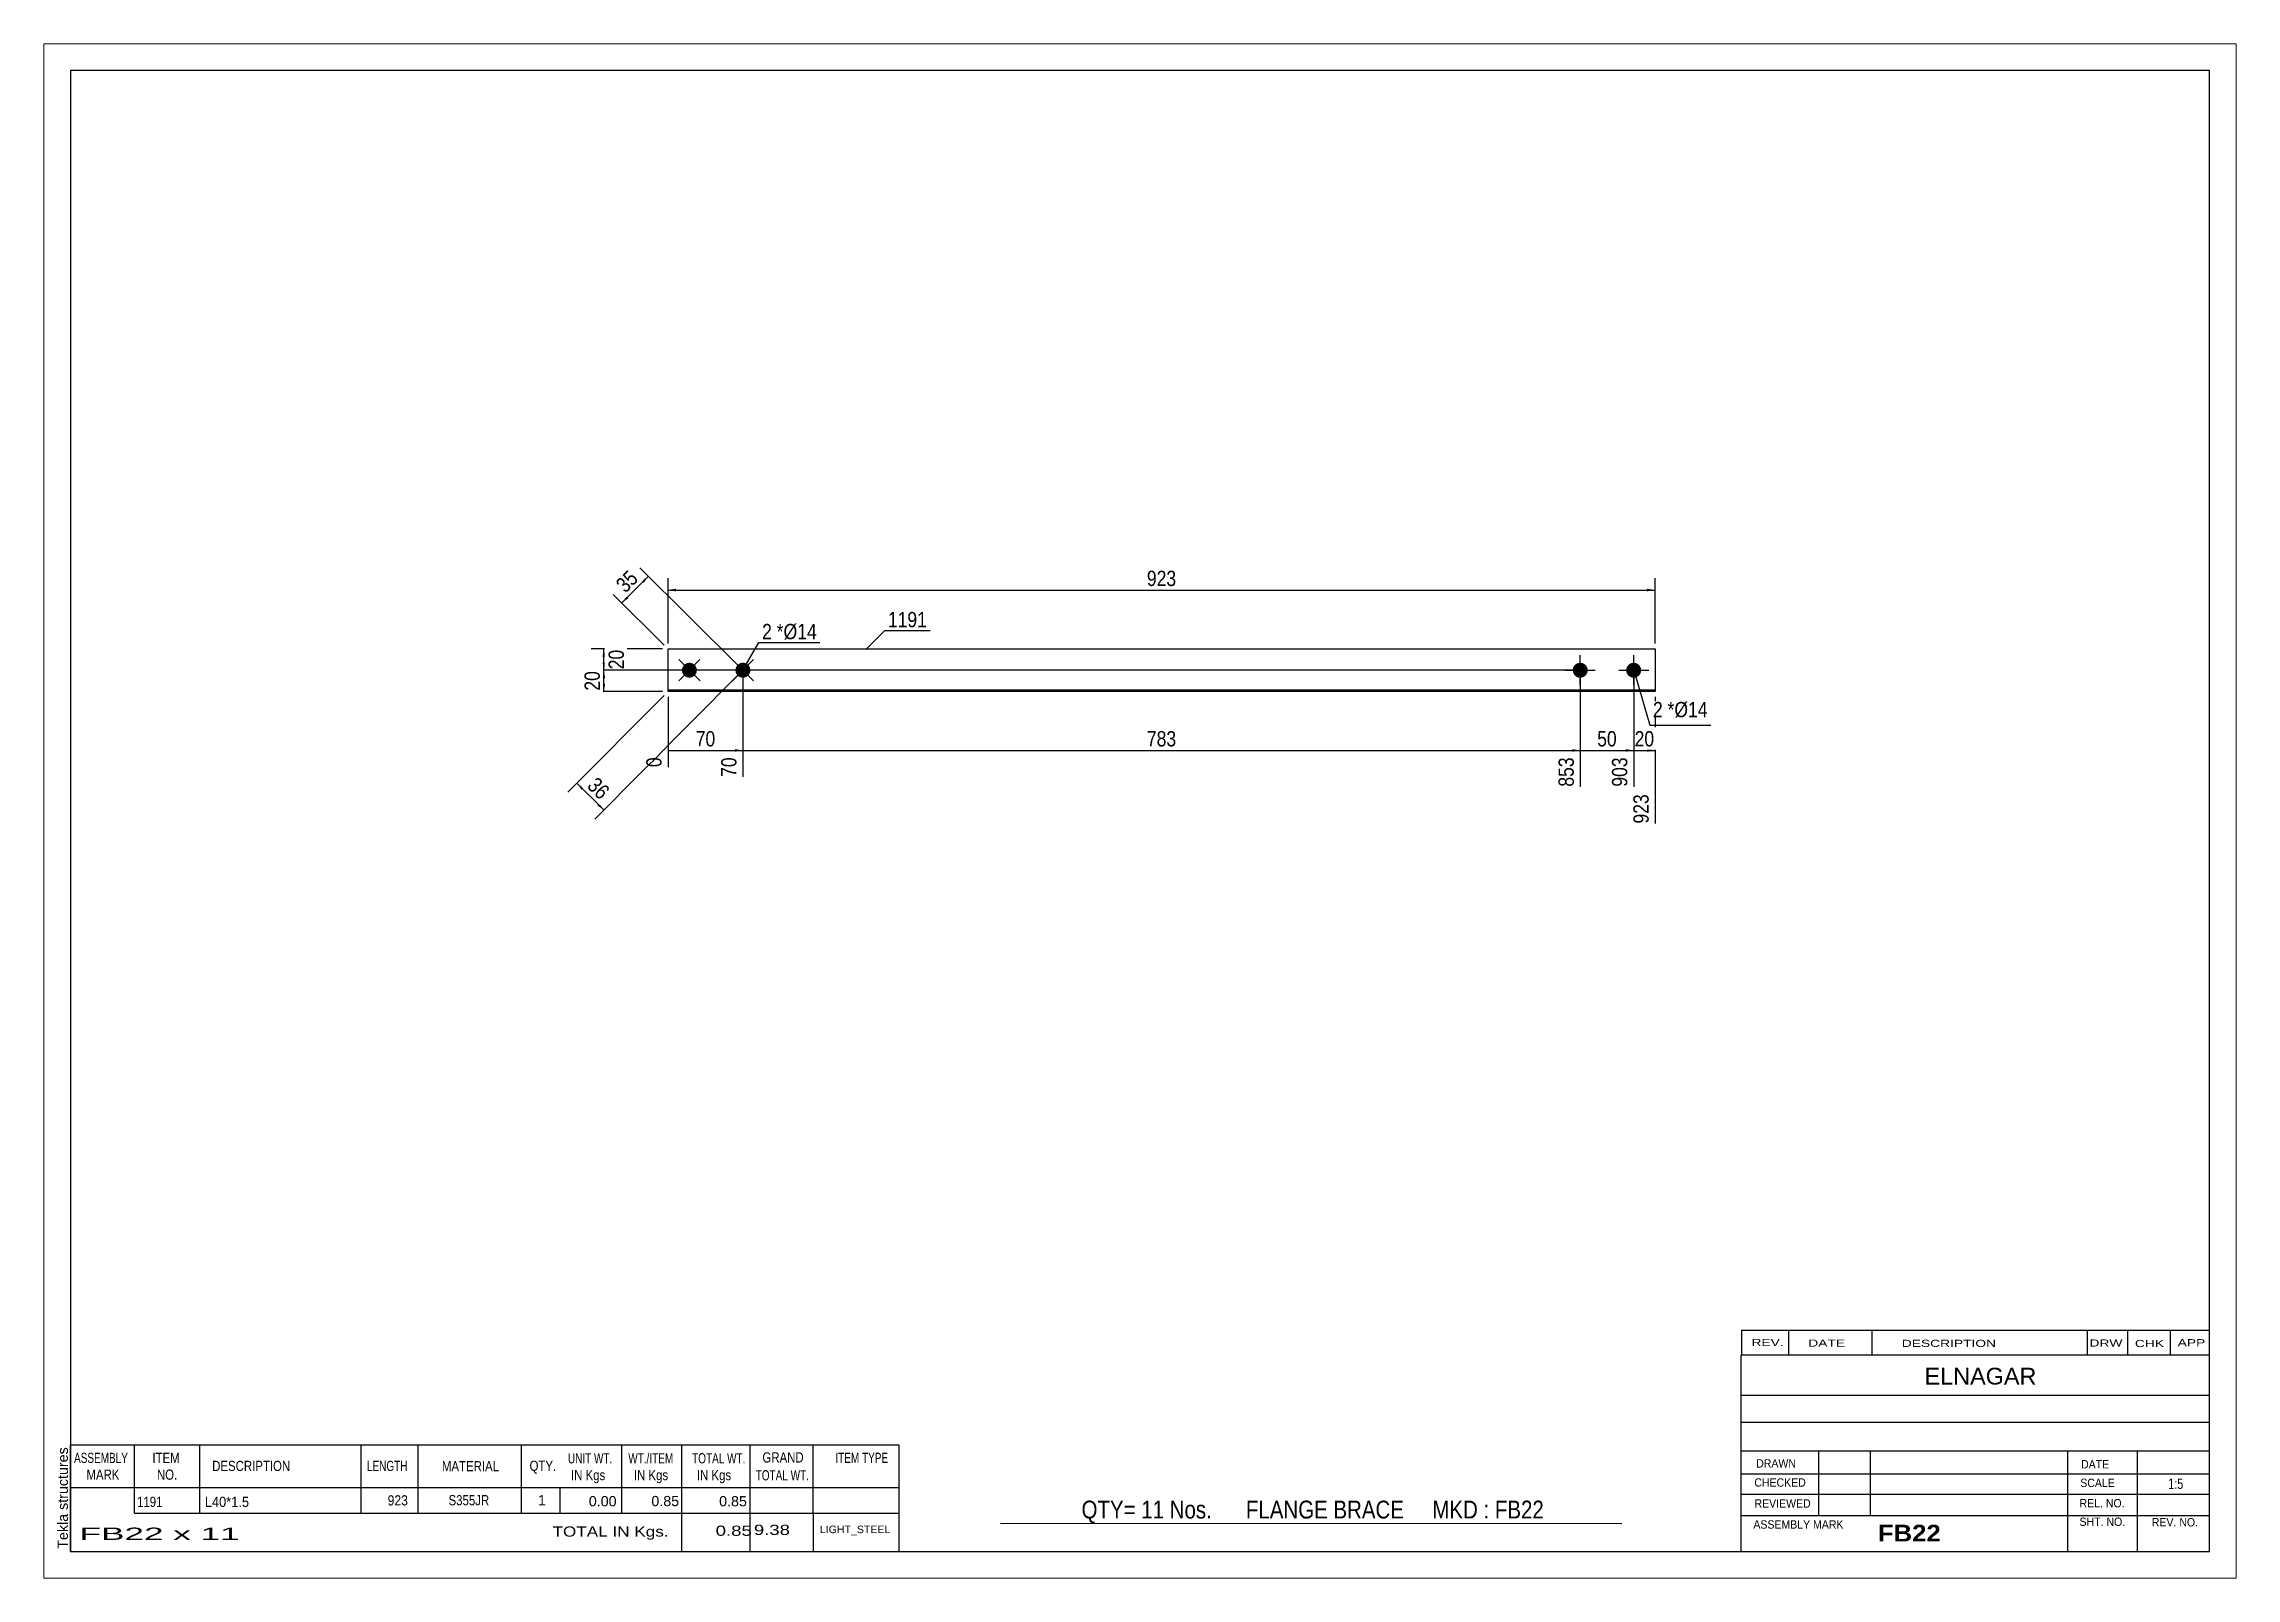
# Paper-space layout 'Layout1' of a CAD drawing. Header units: millimetres. Extents: x 0 to 410, y 0 to 287.
# The model-space entities are those that its viewports show. They can reach past a viewport. Long polylines and large blocks are cut down to what shows.
import ezdxf

# ---------------------------------------------------------------- set-up
doc = ezdxf.new("R2010")
doc.units = ezdxf.units.MM
doc.layers.add('Viewport layer', color=7, linetype='Continuous', plot=False)
doc.styles.add('Arial', font='ARIAL.TTF', dxfattribs={"height": 0.2})
doc.styles.add('Arial Bold', font='ARIALBD.TTF', dxfattribs={"height": 0.2})
doc.styles.add('Arial Narrow', font='ARIALN.TTF', dxfattribs={"height": 0.2})

# ---------------------------------------------------------------- blocks, each defined once
blk = doc.blocks.new('Unknown-629079778-1528')
at = {"color": 5, "linetype": 'Continuous'}
for p, q in [((405, 282), (5, 282)), ((5, 282), (5, 5)), ((405, 5), (405, 282)), ((5, 5), (405, 5))]:
    blk.add_line(p, q, dxfattribs=at)
at = {"color": 174, "linetype": 'Continuous', "style": 'Arial'}
blk.add_text('Tekla structures', height=1.9102, rotation=90, dxfattribs=at).set_placement((4.5, 5.5))
blk = doc.blocks.new('Part-629079778-1227 - 1212')
at = {"color": 2, "linetype": 'Continuous'}
for p, q in [((116.73, 165.83), (116.73, 173.83)), ((116.73, 173.83), (301.33, 173.83)), ((301.33, 173.83), (301.33, 165.83)), ((301.33, 166.13), (116.73, 166.13)), ((301.33, 165.83), (116.73, 165.83))]:
    blk.add_line(p, q, dxfattribs=at)
blk = doc.blocks.new('Bolt-629079778-1228 - 1212')
at = {"linetype": 'Continuous'}
for points in [[(287.33, 171.23, -1), (287.33, 168.43, -1)], [(297.33, 171.23, -1), (297.33, 168.43, -1)]]:
    blk.add_hatch(color=3, dxfattribs=at).paths.add_polyline_path(points)
at = {"color": 3, "linetype": 'Continuous'}
for p, q in [((287.33, 167.03), (287.33, 172.63)), ((297.33, 167.03), (297.33, 172.63)), ((284.53, 169.83), (290.13, 169.83)), ((294.53, 169.83), (300.13, 169.83))]:
    blk.add_line(p, q, dxfattribs=at)
blk = doc.blocks.new('Bolt-629079778-1229 - 1212')
at = {"linetype": 'Continuous'}
blk.add_hatch(color=3, dxfattribs=at).paths.add_polyline_path([(129.74, 170.82, -1), (131.73, 168.85, -1)])
at = {"color": 3, "linetype": 'Continuous'}
for p, q in [((132.72, 167.86), (128.75, 171.81)), ((128.76, 167.85), (132.71, 171.82))]:
    blk.add_line(p, q, dxfattribs=at)
blk = doc.blocks.new('Bolt-629079778-1230 - 1212')
at = {"linetype": 'Continuous'}
blk.add_hatch(color=3, dxfattribs=at).paths.add_polyline_path([(119.74, 170.82, -1), (121.73, 168.85, -1)])
at = {"color": 3, "linetype": 'Continuous'}
for p, q in [((122.72, 167.86), (118.75, 171.81)), ((118.76, 167.85), (122.71, 171.82))]:
    blk.add_line(p, q, dxfattribs=at)
blk = doc.blocks.new('StraightDimension-629079778-1237 - 1212')
at = {"linetype": 'Continuous'}
blk.add_hatch(color=7, dxfattribs=at).paths.add_polyline_path([(299.83, 155.08), (301.33, 154.83), (299.83, 154.58)])
at = {"color": 7, "linetype": 'Continuous'}
for p, q in [((297.33, 168.83), (297.33, 148.05)), ((301.33, 164.83), (301.33, 141.15)), ((297.33, 154.83), (301.33, 154.83))]:
    blk.add_line(p, q, dxfattribs=at)
at = {"color": 0}
blk.add_wipeout([(301.76, 154.98), (301.76, 159.18), (296.9, 159.18), (296.9, 154.98)], dxfattribs=at)
at = {"color": 0, "linetype": 'Continuous'}
blk.add_wipeout([(300.73, 147.23), (296.53, 147.23), (296.53, 140.55), (300.73, 140.55)], dxfattribs=at)
at = {"color": 3, "style": 'Arial Narrow'}
blk.add_text('20', height=2.863, dxfattribs=at).set_placement((297.5, 155.58))
at = {"color": 3, "linetype": 'Continuous', "style": 'Arial Narrow'}
blk.add_text('923', height=2.863, rotation=90.0002, dxfattribs=at).set_placement((300.13, 141.15))
blk = doc.blocks.new('StraightDimension-629079778-1238 - 1212')
at = {"linetype": 'Continuous'}
blk.add_hatch(color=7, dxfattribs=at).paths.add_polyline_path([(295.83, 155.08), (297.33, 154.83), (295.83, 154.58)])
at = {"color": 7, "linetype": 'Continuous'}
for p, q in [((287.33, 168.83), (287.33, 148.05)), ((297.33, 168.83), (297.33, 148.05)), ((287.33, 154.83), (297.33, 154.83))]:
    blk.add_line(p, q, dxfattribs=at)
at = {"color": 0}
blk.add_wipeout([(294.76, 154.98), (294.76, 159.18), (289.9, 159.18), (289.9, 154.98)], dxfattribs=at)
at = {"color": 0, "linetype": 'Continuous'}
blk.add_wipeout([(296.73, 154.13), (292.53, 154.13), (292.53, 147.45), (296.73, 147.45)], dxfattribs=at)
at = {"color": 3, "style": 'Arial Narrow'}
blk.add_text('50', height=2.863, dxfattribs=at).set_placement((290.5, 155.58))
at = {"color": 3, "linetype": 'Continuous', "style": 'Arial Narrow'}
blk.add_text('903', height=2.863, rotation=90.0002, dxfattribs=at).set_placement((296.13, 148.05))
blk = doc.blocks.new('StraightDimension-629079778-1239 - 1212')
at = {"linetype": 'Continuous'}
blk.add_hatch(color=7, dxfattribs=at).paths.add_polyline_path([(285.83, 155.08), (287.33, 154.83), (285.83, 154.58)])
at = {"color": 7, "linetype": 'Continuous'}
for p, q in [((130.73, 168.83), (130.73, 149.88)), ((287.33, 168.83), (287.33, 148.05)), ((130.73, 154.83), (287.33, 154.83))]:
    blk.add_line(p, q, dxfattribs=at)
at = {"color": 0}
blk.add_wipeout([(212.37, 154.98), (212.37, 159.18), (205.69, 159.18), (205.69, 154.98)], dxfattribs=at)
at = {"color": 0, "linetype": 'Continuous'}
blk.add_wipeout([(286.73, 154.13), (282.53, 154.13), (282.53, 147.45), (286.73, 147.45)], dxfattribs=at)
at = {"color": 3, "style": 'Arial Narrow'}
blk.add_text('783', height=2.863, dxfattribs=at).set_placement((206.29, 155.58))
at = {"color": 3, "linetype": 'Continuous', "style": 'Arial Narrow'}
blk.add_text('853', height=2.863, rotation=90.0002, dxfattribs=at).set_placement((286.13, 148.05))
blk = doc.blocks.new('StraightDimension-629079778-1240 - 1212')
at = {"linetype": 'Continuous'}
blk.add_hatch(color=7, dxfattribs=at).paths.add_polyline_path([(129.23, 155.08), (130.73, 154.83), (129.23, 154.58)])
at = {"color": 7, "linetype": 'Continuous'}
for p, q in [((130.73, 168.83), (130.73, 149.88)), ((116.73, 164.83), (116.73, 151.71)), ((116.73, 154.83), (130.73, 154.83))]:
    blk.add_line(p, q, dxfattribs=at)
at = {"color": 0}
blk.add_wipeout([(126.16, 154.98), (126.16, 159.18), (121.31, 159.18), (121.31, 154.98)], dxfattribs=at)
at = {"color": 0, "linetype": 'Continuous'}
blk.add_wipeout([(116.13, 154.13), (111.93, 154.13), (111.93, 151.11), (116.13, 151.11)], dxfattribs=at)
at = {"color": 3, "linetype": 'Continuous', "style": 'Arial Narrow'}
blk.add_text('0', height=2.86, rotation=90.0002, dxfattribs=at).set_placement((115.53, 151.71))
at = {"color": 0, "linetype": 'Continuous'}
blk.add_wipeout([(130.13, 154.13), (125.93, 154.13), (125.93, 149.28), (130.13, 149.28)], dxfattribs=at)
at = {"color": 3, "style": 'Arial Narrow'}
blk.add_text('70', height=2.863, dxfattribs=at).set_placement((121.91, 155.58))
at = {"color": 3, "linetype": 'Continuous', "style": 'Arial Narrow'}
blk.add_text('70', height=2.863, rotation=90.0002, dxfattribs=at).set_placement((129.53, 149.88))
blk = doc.blocks.new('StraightDimension-629079778-1254 - 1212')
at = {"linetype": 'Continuous'}
for points in [[(118.23, 184.58), (116.73, 184.83), (118.23, 185.08)], [(299.83, 185.08), (301.33, 184.83), (299.83, 184.58)]]:
    blk.add_hatch(color=7, dxfattribs=at).paths.add_polyline_path(points)
at = {"color": 7, "linetype": 'Continuous'}
for p, q in [((116.73, 174.83), (116.73, 187.08)), ((116.73, 184.83), (301.33, 184.83)), ((301.33, 174.83), (301.33, 187.08))]:
    blk.add_line(p, q, dxfattribs=at)
at = {"color": 0}
blk.add_wipeout([(212.37, 184.98), (212.37, 189.18), (205.69, 189.18), (205.69, 184.98)], dxfattribs=at)
at = {"color": 3, "style": 'Arial Narrow'}
blk.add_text('923', height=2.863, dxfattribs=at).set_placement((206.29, 185.58))
blk = doc.blocks.new('StraightDimension-629079778-1258 - 1212')
at = {"linetype": 'Continuous'}
for points in [[(111.83, 186.53), (113.06, 187.41), (112.18, 186.17)], [(109.33, 183.31), (108.1, 182.42), (108.98, 183.66)]]:
    blk.add_hatch(color=7, dxfattribs=at).paths.add_polyline_path(points)
at = {"color": 7, "linetype": 'Continuous'}
for p, q in [((130.03, 170.54), (111.47, 189)), ((108.1, 182.42), (113.06, 187.41)), ((116.03, 174.54), (106.5, 184.01))]:
    blk.add_line(p, q, dxfattribs=at)
at = {"color": 0}
blk.add_wipeout([(112.19, 186.75), (109.21, 189.71), (105.79, 186.26), (108.76, 183.3)], dxfattribs=at)
at = {"color": 3, "style": 'Arial Narrow'}
blk.add_text('35', height=2.863, rotation=45.1491, dxfattribs=at).set_placement((108.76, 184.15))
blk = doc.blocks.new('StraightDimension-629079778-1264 - 1212')
at = {"linetype": 'Continuous'}
for points in [[(100.58, 147.47), (99.69, 148.7), (100.93, 147.82)], [(103.84, 144.93), (104.73, 143.69), (103.49, 144.57)]]:
    blk.add_hatch(color=7, dxfattribs=at).paths.add_polyline_path(points)
at = {"color": 7, "linetype": 'Continuous'}
for p, q in [((130.03, 169.13), (103.04, 141.99)), ((116.03, 165.13), (98, 147)), ((99.69, 148.7), (104.73, 143.69))]:
    blk.add_line(p, q, dxfattribs=at)
at = {"color": 0}
blk.add_wipeout([(104.04, 144.59), (107, 147.57), (103.56, 150.99), (100.6, 148.02)], dxfattribs=at)
at = {"color": 3, "style": 'Arial Narrow'}
blk.add_text('36', height=2.863, rotation=-44.8511, dxfattribs=at).set_placement((101.44, 148.02))
blk = doc.blocks.new('StraightDimension-629079778-1270 - 1212')
at = {"linetype": 'Continuous'}
for points in [[(104.48, 172.33), (104.73, 173.83), (104.98, 172.33)], [(104.98, 171.33), (104.73, 169.83), (104.48, 171.33)]]:
    blk.add_hatch(color=7, dxfattribs=at).paths.add_polyline_path(points)
at = {"color": 7, "linetype": 'Continuous'}
for p, q in [((115.73, 173.83), (102.33, 173.83)), ((104.73, 169.83), (104.73, 173.83)), ((286.33, 169.83), (102.33, 169.83))]:
    blk.add_line(p, q, dxfattribs=at)
at = {"color": 0}
blk.add_wipeout([(109.08, 174.26), (104.88, 174.26), (104.88, 169.41), (109.08, 169.41)], dxfattribs=at)
at = {"color": 3, "style": 'Arial Narrow'}
blk.add_text('20', height=2.863, rotation=90.0002, dxfattribs=at).set_placement((108.48, 170.01))
blk = doc.blocks.new('StraightDimension-629079778-1271 - 1212')
at = {"linetype": 'Continuous'}
for points in [[(104.48, 168.33), (104.73, 169.83), (104.98, 168.33)], [(104.98, 167.33), (104.73, 165.83), (104.48, 167.33)]]:
    blk.add_hatch(color=7, dxfattribs=at).paths.add_polyline_path(points)
at = {"color": 7, "linetype": 'Continuous'}
for p, q in [((286.33, 169.83), (102.48, 169.83)), ((104.73, 165.83), (104.73, 169.83)), ((115.73, 165.83), (102.48, 165.83))]:
    blk.add_line(p, q, dxfattribs=at)
at = {"color": 0}
blk.add_wipeout([(104.58, 170.26), (100.38, 170.26), (100.38, 165.41), (104.58, 165.41)], dxfattribs=at)
at = {"color": 3, "style": 'Arial Narrow'}
blk.add_text('20', height=2.863, rotation=90.0002, dxfattribs=at).set_placement((103.98, 166.01))
blk = doc.blocks.new('CBS_BOM-629079778-1541')
at = {"color": 7, "linetype": 'Continuous'}
for p, q in [((4.97, 16.97), (4.97, 24.97)), ((4.97, 24.97), (159.89, 24.97)), ((16.97, 16.97), (16.97, 24.97)), ((29.16, 16.97), (29.16, 24.97)), ((59.32, 16.97), (59.32, 24.97)), ((70, 16.97), (70, 24.97)), ((89.32, 16.97), (89.32, 24.97)), ((108.12, 16.97), (108.12, 24.97)), ((119.33, 16.97), (119.33, 24.97)), ((132.12, 16.97), (132.12, 24.97)), ((143.87, 16.97), (143.87, 24.97)), ((159.89, 24.96), (159.89, 16.98)), ((4.97, 16.97), (159.89, 16.97)), ((4.97, 12.17), (4.97, 16.97)), ((16.97, 12.17), (16.97, 16.97)), ((29.16, 12.17), (29.16, 16.97)), ((59.32, 12.17), (59.32, 16.97)), ((70, 12.17), (70, 16.97)), ((89.32, 12.17), (89.32, 16.97)), ((96.58, 12.17), (96.58, 16.97)), ((108.12, 12.17), (108.12, 16.97)), ((119.33, 12.17), (119.33, 16.97)), ((132.12, 12.17), (132.12, 16.97)), ((143.89, 12.17), (143.89, 16.97)), ((159.89, 16.97), (159.89, 12.17)), ((4.97, 4.97), (4.97, 12.15)), ((16.97, 12.17), (159.89, 12.17)), ((119.33, 4.97), (119.33, 12.15)), ((132.12, 4.97), (132.12, 12.15)), ((143.93, 4.97), (143.93, 12.15)), ((159.89, 12.17), (159.89, 4.97)), ((4.97, 4.97), (159.89, 4.97))]:
    blk.add_line(p, q, dxfattribs=at)
at = {"color": 3, "linetype": 'Continuous', "style": 'Arial'}
for s, height, width, p in [('ASSEMBLY', 1.91, 0.7, (5.65, 21.54)), ('ITEM', 1.91, 0.8, (20.3, 21.54)), ('DESCRIPTION', 1.9102, 0.8, (31.48, 20.04)), ('LENGTH', 1.91, 0.7, (60.43, 20.04)), ('MATERIAL', 1.91, 0.8, (74.45, 19.99)), ('QTY.', 1.91, 0.8, (90.84, 20.07)), ('UNIT WT.', 1.91, 0.7, (98.01, 21.47)), ('WT./ITEM', 1.91, 0.7, (109.3, 21.47)), ('TOTAL WT.', 1.91, 0.7, (121.24, 21.47)), ('GRAND', 1.91, 0.8, (134.39, 21.63)), ('ITEM TYPE', 1.91, 0.7, (148.03, 21.55)), ('MARK', 1.91, 0.8, (7.97, 18.41)), ('NO.', 1.91, 0.8, (21.15, 18.41)), ('IN Kgs', 1.91, 0.8, (98.59, 18.33)), ('IN Kgs', 1.91, 0.8, (110.34, 18.33)), ('IN Kgs', 1.91, 0.8, (122.13, 18.33)), ('TOTAL WT.', 1.91, 0.7, (133.13, 18.29))]:
    blk.add_text(s, height=height, dxfattribs=dict(at, width=width)).set_placement(p)
at = {"color": 7, "linetype": 'Continuous', "style": 'Arial'}
for s, width, p in [('1191', 0.8, (17.43, 13.32)), ('L40*1.5', 0.9, (30.1, 13.32)), ('923', 0.85, (64.3, 13.6)), ('S355JR', 0.8, (75.69, 13.63))]:
    blk.add_text(s, height=1.91, dxfattribs=dict(at, width=width)).set_placement(p)
for s, p in [('1', (92.41, 13.63)), ('0.00', (101.92, 13.44)), ('0.85', (113.62, 13.47)), ('0.85', (126.29, 13.44))]:
    blk.add_text(s, height=1.91, dxfattribs=at).set_placement(p)
at = {"color": 6, "linetype": 'Continuous', "style": 'Arial'}
for s, height, width, p in [('FB22 x 11', 2.292, 2.05, (6.69, 7.16)), ('TOTAL IN Kgs.', 1.9102, 1.2, (95.13, 7.77)), ('0.85', 1.91, 1.3, (125.65, 7.92)), ('9.38', 1.91, 1.3, (132.79, 8.08))]:
    blk.add_text(s, height=height, dxfattribs=dict(at, width=width)).set_placement(p)
blk.add_text('LIGHT_STEEL', height=1.4135, dxfattribs=at).set_placement((145.14, 8.42))
blk = doc.blocks.new('CBS_CALLOFF-629079778-1542')
at = {"color": 7, "linetype": 'Continuous'}
blk.add_line((178.88, 10.27), (295.11, 10.25), dxfattribs=at)
at = {"color": 3, "linetype": 'Continuous', "style": 'Arial Narrow'}
blk.add_text('QTY= 11 Nos.      FLANGE BRACE     MKD : FB22', height=3.3405, dxfattribs=at).set_placement((194.07, 11.16))
blk = doc.blocks.new('CBS_NAME_BLOG-629079778-1543')
at = {"color": 7, "linetype": 'Continuous'}
for p, q in [((317.41, 41.75), (404.93, 41.75)), ((317.41, 5.04), (317.41, 41.75)), ((317.41, 34.21), (404.93, 34.21)), ((317.48, 29.16), (405, 29.16)), ((317.41, 23.79), (404.93, 23.79)), ((331.93, 11.68), (331.93, 23.78)), ((341.62, 11.71), (341.62, 23.78)), ((378.53, 5.04), (378.53, 23.77)), ((391.58, 5.04), (391.58, 23.78)), ((317.42, 19.49), (405, 19.51)), ((317.41, 15.74), (404.93, 15.74)), ((317.41, 11.7), (404.93, 11.7)), ((317.41, 5), (405, 5))]:
    blk.add_line(p, q, dxfattribs=at)
at = {"color": 3, "linetype": 'Continuous', "style": 'Arial'}
blk.add_text('ELNAGAR', height=3.133, dxfattribs=at).set_placement((351.73, 36.22))
at = {"color": 3, "linetype": 'Continuous'}
for s, height, style, width, p in [('DRAWN', 1.566, 'Arial', 0.9, (320.24, 20.68)), ('DATE', 1.566, 'Arial', 0.9, (381, 20.52)), ('CHECKED', 1.566, 'Arial', 0.9, (319.89, 17.11)), ('SCALE', 1.566, 'Arial', 0.9, (380.85, 17.04)), ('1:5', 1.957, 'Arial Narrow', 0.9, (397.3, 16.68)), ('REVIEWED', 1.566, 'Arial', 0.9, (319.93, 13.19)), ('REL. NO.', 1.566, 'Arial', 0.9, (380.71, 13.24)), ('ASSEMBLY MARK', 1.5663, 'Arial', 0.9, (319.71, 9.26)), ('FB22', 3.131, 'Arial Bold', 1.1, (342.99, 6.86)), ('SHT. NO.', 1.566, 'Arial', 0.9, (380.71, 9.77)), ('REV. NO.', 1.566, 'Arial', 0.9, (394.23, 9.68))]:
    blk.add_text(s, height=height, dxfattribs=dict(at, style=style, width=width)).set_placement(p)
blk = doc.blocks.new('CBS_REVISION-629079778-1544')
at = {"color": 7, "linetype": 'Continuous'}
for p, q in [((317.49, 46.38), (404.99, 46.38)), ((317.49, 46.38), (317.49, 41.75)), ((326.29, 46.38), (326.29, 41.75)), ((341.88, 46.38), (341.88, 41.81)), ((382.14, 46.38), (382.14, 41.75)), ((389.68, 46.38), (389.68, 41.75)), ((397.63, 46.38), (397.63, 41.75)), ((317.49, 41.75), (404.99, 41.75))]:
    blk.add_line(p, q, dxfattribs=at)
at = {"color": 7, "style": 'Arial Narrow', "width": 1.7}
for s, height, p in [('REV.', 1.326, (319.35, 43.43)), ('DATE', 1.326, (329.98, 43.31)), ('DESCRIPTION', 1.3257, (347.46, 43.26)), ('DRW', 1.326, (382.57, 43.32)), ('CHK', 1.326, (391.06, 43.23)), ('APP', 1.326, (399.06, 43.38))]:
    blk.add_text(s, height=height, dxfattribs=at).set_placement(p)
blk = doc.blocks.new('Mark-629079778-1279 - 1212')
at = {"color": 0}
blk.add_wipeout([(165.16, 177.87), (165.16, 180.87), (157.85, 180.87), (157.85, 177.87)], dxfattribs=at)
blk.add_wipeout([(165.16, 177.87), (165.16, 180.87), (157.85, 180.87), (157.85, 177.87)], dxfattribs=at)
at = {"color": 7, "linetype": 'Continuous'}
for p, q in [((153.71, 173.74), (157.25, 177.27)), ((157.25, 177.27), (165.76, 177.27))]:
    blk.add_line(p, q, dxfattribs=at)
at = {"color": 3, "style": 'Arial Narrow'}
blk.add_text('1191', height=2.863, dxfattribs=at).set_placement((157.85, 177.87))
blk = doc.blocks.new('MarkSet-629079778-1284 - 1212')
at = {"color": 0}
blk.add_wipeout([(136.16, 175.63), (136.16, 178.63), (134.33, 178.63), (134.33, 175.63)], dxfattribs=at)
blk.add_wipeout([(136.16, 175.63), (136.16, 178.63), (134.33, 178.63), (134.33, 175.63)], dxfattribs=at)
at = {"color": 7, "linetype": 'Continuous'}
blk.add_line((130.73, 169.83), (133.73, 175.03), dxfattribs=at)
at = {"color": 0}
blk.add_wipeout([(138.34, 175.63), (138.34, 178.63), (137.06, 178.63), (137.06, 175.63)], dxfattribs=at)
blk.add_wipeout([(138.34, 175.63), (138.34, 178.63), (137.06, 178.63), (137.06, 175.63)], dxfattribs=at)
at = {"color": 3, "style": 'Arial Narrow'}
blk.add_text('2', height=2.86, dxfattribs=at).set_placement((134.33, 175.63))
at = {"color": 0}
blk.add_wipeout([(144.55, 175.63), (144.55, 178.63), (138.34, 178.63), (138.34, 175.63)], dxfattribs=at)
blk.add_wipeout([(144.55, 175.63), (144.55, 178.63), (138.34, 178.63), (138.34, 175.63)], dxfattribs=at)
at = {"color": 7, "linetype": 'Continuous'}
blk.add_line((133.73, 175.03), (145.15, 175.03), dxfattribs=at)
at = {"color": 3, "style": 'Arial Narrow'}
for s, height, p in [('*', 2.86, (137.06, 175.63)), ('Ø14', 2.863, (138.34, 175.63))]:
    blk.add_text(s, height=height, dxfattribs=at).set_placement(p)
blk = doc.blocks.new('Mark-629079778-1287 - 1212')
at = {"color": 0}
blk.add_wipeout([(302.76, 161.04), (302.76, 164.04), (300.93, 164.04), (300.93, 161.04)], dxfattribs=at)
blk.add_wipeout([(302.76, 161.04), (302.76, 164.04), (300.93, 164.04), (300.93, 161.04)], dxfattribs=at)
at = {"color": 7, "linetype": 'Continuous'}
blk.add_line((297.33, 169.83), (300.33, 159.54), dxfattribs=at)
at = {"color": 0}
blk.add_wipeout([(304.94, 161.04), (304.94, 164.04), (303.66, 164.04), (303.66, 161.04)], dxfattribs=at)
blk.add_wipeout([(304.94, 161.04), (304.94, 164.04), (303.66, 164.04), (303.66, 161.04)], dxfattribs=at)
at = {"color": 3, "style": 'Arial Narrow'}
blk.add_text('2', height=2.86, dxfattribs=at).set_placement((300.93, 161.04))
at = {"color": 0}
blk.add_wipeout([(311.15, 161.04), (311.15, 164.04), (304.94, 164.04), (304.94, 161.04)], dxfattribs=at)
blk.add_wipeout([(311.15, 161.04), (311.15, 164.04), (304.94, 164.04), (304.94, 161.04)], dxfattribs=at)
at = {"color": 7, "linetype": 'Continuous'}
blk.add_line((300.33, 159.54), (311.75, 159.54), dxfattribs=at)
at = {"color": 3, "style": 'Arial Narrow'}
for s, height, p in [('Ø14', 2.863, (304.94, 161.04)), ('*', 2.86, (303.66, 161.04))]:
    blk.add_text(s, height=height, dxfattribs=at).set_placement(p)

msp = doc.modelspace()

# ---------------------------------------------------------------- block references
for name in ['Unknown-629079778-1528', 'Part-629079778-1227 - 1212', 'Bolt-629079778-1228 - 1212', 'Bolt-629079778-1230 - 1212', 'Bolt-629079778-1229 - 1212', 'CBS_REVISION-629079778-1544', 'CBS_NAME_BLOG-629079778-1543', 'CBS_BOM-629079778-1541', 'CBS_CALLOFF-629079778-1542']:
    msp.add_blockref(name, (0, 0))

# ---------------------------------------------------------------- next in the draw order: block references
for name in ['StraightDimension-629079778-1254 - 1212', 'StraightDimension-629079778-1237 - 1212']:
    msp.add_blockref(name, (0, 0))

# ---------------------------------------------------------------- next in the draw order: block references
msp.add_blockref('StraightDimension-629079778-1238 - 1212', (0, 0))

# ---------------------------------------------------------------- next in the draw order: block references
for name in ['StraightDimension-629079778-1239 - 1212', 'Mark-629079778-1287 - 1212']:
    msp.add_blockref(name, (0, 0))

# ---------------------------------------------------------------- next in the draw order: block references
msp.add_blockref('StraightDimension-629079778-1240 - 1212', (0, 0))

# ---------------------------------------------------------------- next in the draw order: block references
msp.add_blockref('StraightDimension-629079778-1258 - 1212', (0, 0))

# ---------------------------------------------------------------- next in the draw order: block references
msp.add_blockref('StraightDimension-629079778-1264 - 1212', (0, 0))

# ---------------------------------------------------------------- next in the draw order: block references
msp.add_blockref('StraightDimension-629079778-1270 - 1212', (0, 0))

# ---------------------------------------------------------------- next in the draw order: block references
for name in ['Mark-629079778-1279 - 1212', 'StraightDimension-629079778-1271 - 1212']:
    msp.add_blockref(name, (0, 0))

# ---------------------------------------------------------------- next in the draw order: block references
msp.add_blockref('MarkSet-629079778-1284 - 1212', (0, 0))

psp = doc.layouts.get("Layout1")

# ---------------------------------------------------------------- viewports
at = {"layer": 'Viewport layer', "view_target_point": (205, 143.5)}
psp.add_viewport(center=(205, 143.5), size=(410, 287), view_center_point=(0, 0), view_height=287, dxfattribs=at)

doc.saveas('drawing.dxf')
